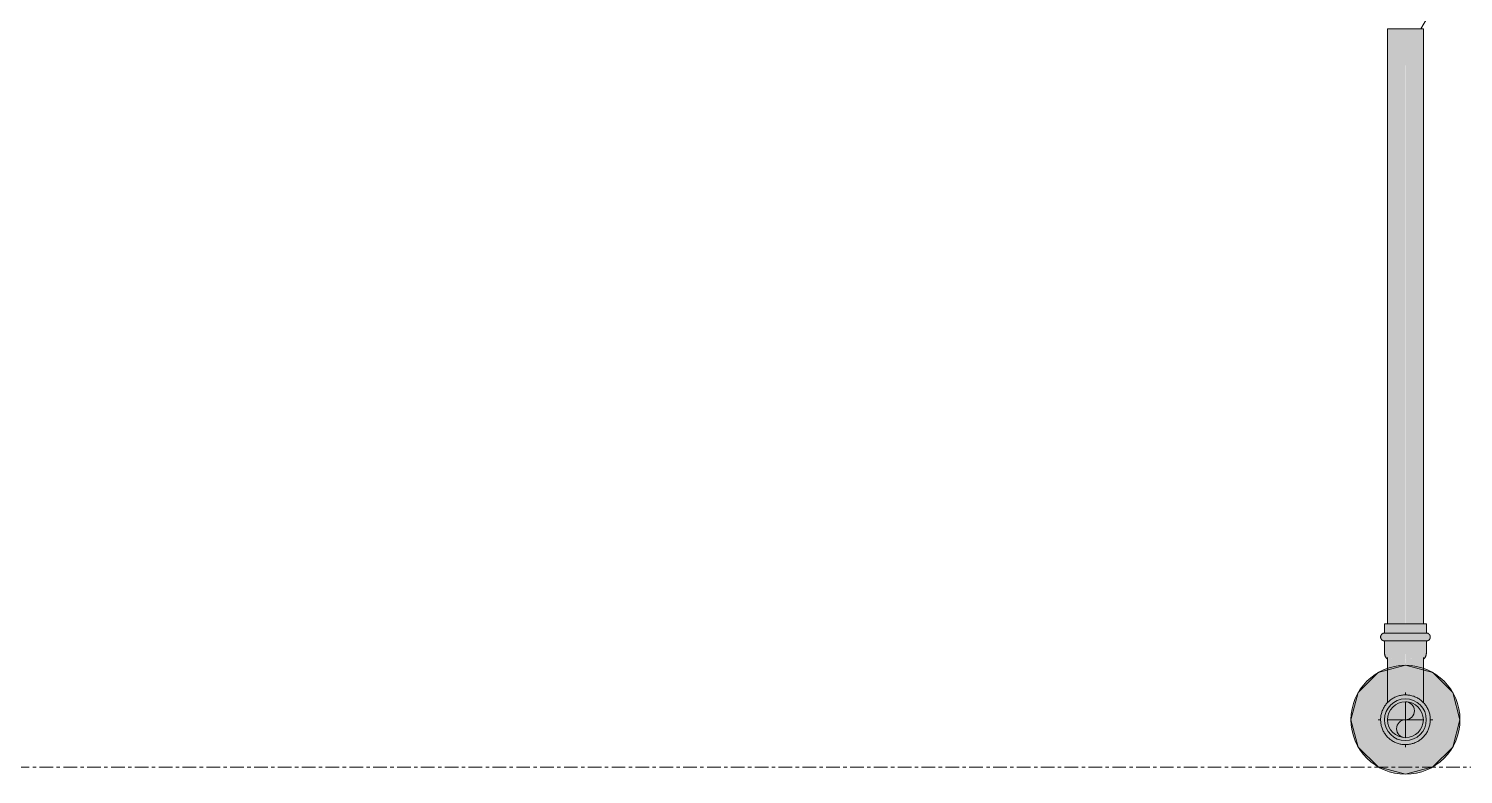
# Model space of a CAD drawing. Header units: inches. Extents: x -3679 to 241, y -496 to 1784.
# Drawn here: x -3330.8 to -3278.1, y 397.7 to 425.1 of the extents above; entities that cross this region are included whole.
import ezdxf

# ---------------------------------------------------------------- set-up
doc = ezdxf.new("R2010")
doc.units = ezdxf.units.IN
doc.header["$MEASUREMENT"] = 0
doc.linetypes.add('Grid Line', pattern=[0.875, 0.5, -0.125, 0.125, -0.125])
for name, color, linetype, lineweight in [('A-ANNO-NOTE', 250, 'Continuous', 9), ('P-PIPE', 1, 'Continuous', 9), ('P-PIPE-CNTR', 1, 'Continuous', 9), ('S-GRID', 8, 'Continuous', 9)]:
    doc.layers.add(name, color=color, linetype=linetype, lineweight=lineweight)

# ---------------------------------------------------------------- blocks, each defined once
blk = doc.blocks.new('Victaulic-VicPress316-Elbow 90-45deg Style P568_P571 - Standard-V33-LOWER PARKING')
at = {"layer": 'P-PIPE'}
for points in [[(-3090.584, 402.633), (-3089.818, 402.633), (-3089.818, 402.924), (-3090.584, 402.924), (-3090.682, 402.871), (-3090.729, 402.779), (-3090.667, 402.679), (-3090.651, 402.67)], [(-3090.269, 402.924), (-3089.818, 402.924), (-3089.818, 403.263), (-3090.584, 403.263), (-3090.571, 402.924), (-3090.36, 402.924)], [(-3089.276, 402.924), (-3089.051, 402.924), (-3089.051, 403.263), (-3089.818, 403.263), (-3089.818, 402.924), (-3089.346, 402.924)], [(-3089.106, 402.633), (-3089.051, 402.633), (-3088.958, 402.685), (-3088.906, 402.779), (-3088.969, 402.88), (-3089.051, 402.924), (-3089.818, 402.924), (-3089.818, 402.633), (-3089.107, 402.633)], [(-3089.983, 402.182), (-3089.818, 402.182), (-3089.818, 402.633), (-3090.584, 402.633), (-3090.571, 402.182), (-3090.02, 402.182)], [(-3089.096, 402.182), (-3089.051, 402.182), (-3089.065, 402.633), (-3089.818, 402.633), (-3089.818, 402.182), (-3089.107, 402.182)], [(-3090.475, 401.964), (-3090.447, 401.996), (-3090.341, 401.984), (-3090.278, 401.968), (-3090.24, 401.987), (-3090.042, 401.987), (-3089.932, 401.984), (-3089.818, 401.964), (-3089.818, 402.182), (-3090.584, 402.182), (-3090.571, 402.102), (-3090.476, 401.964)], [(-3089.818, 401.136), (-3089.831, 401.966), (-3089.992, 401.993), (-3090.173, 401.983), (-3090.248, 401.987), (-3090.299, 401.97), (-3090.391, 401.996), (-3090.463, 401.981), (-3090.475, 401.964), (-3090.465, 401.136), (-3089.932, 401.136)], [(-3089.16, 401.964), (-3089.099, 402.043), (-3089.063, 402.12), (-3089.063, 402.182), (-3089.818, 402.182), (-3089.805, 401.966), (-3089.643, 401.993), (-3089.462, 401.983), (-3089.387, 401.987), (-3089.348, 401.966), (-3089.225, 401.996), (-3089.175, 401.988), (-3089.161, 401.967)], [(-3089.818, 401.136), (-3089.16, 401.136), (-3089.172, 401.983), (-3089.184, 401.999), (-3089.305, 401.98), (-3089.357, 401.968), (-3089.387, 401.987), (-3089.584, 401.986), (-3089.659, 401.992), (-3089.818, 401.964), (-3089.818, 401.28)], [(-3090.475, 400.368), (-3090.394, 400.442), (-3090.146, 400.594), (-3089.963, 400.641), (-3089.818, 400.655), (-3089.818, 401.136), (-3090.475, 401.136), (-3090.475, 400.4)], [(-3089.16, 400.368), (-3089.17, 401.136), (-3089.818, 401.123), (-3089.818, 400.582), (-3089.466, 400.58), (-3089.198, 400.412), (-3089.17, 400.379)], [(-3089.818, 398.831), (-3089.818, 398.976), (-3090.36, 399.201), (-3090.584, 399.743), (-3090.36, 400.285), (-3089.818, 400.509), (-3089.818, 400.655), (-3089.985, 400.639), (-3090.146, 400.594), (-3090.436, 400.413), (-3090.597, 400.208), (-3090.667, 400.076), (-3090.711, 399.901), (-3090.729, 399.721), (-3090.677, 399.564), (-3090.667, 399.41), (-3090.547, 399.201), (-3090.436, 399.073), (-3090.146, 398.892), (-3089.985, 398.846)], [(-3089.818, 398.976), (-3089.818, 399.085), (-3090.282, 399.278), (-3090.475, 399.743), (-3090.282, 400.208), (-3089.818, 400.4), (-3089.818, 400.509), (-3090.36, 400.285), (-3090.584, 399.743), (-3090.36, 399.201)], [(-3089.489, 398.892), (-3089.199, 399.073), (-3089.038, 399.278), (-3088.969, 399.41), (-3088.924, 399.584), (-3088.906, 399.765), (-3088.958, 399.922), (-3088.969, 400.076), (-3089.088, 400.285), (-3089.199, 400.413), (-3089.489, 400.594), (-3089.818, 400.582), (-3089.818, 400.509), (-3089.276, 400.285), (-3089.051, 399.743), (-3089.276, 399.201), (-3089.818, 398.976), (-3089.818, 398.904)], [(-3089.818, 398.976), (-3089.276, 399.201), (-3089.051, 399.743), (-3089.276, 400.285), (-3089.818, 400.509), (-3089.818, 400.4), (-3089.353, 400.208), (-3089.16, 399.743), (-3089.353, 399.278), (-3089.818, 399.085)]]:
    blk.add_hatch(color=256, dxfattribs=at).paths.add_polyline_path(points, flags=0)
for p, q in [((-3090.584, 403.263), (-3090.584, 402.924)), ((-3089.818, 403.263), (-3090.584, 403.263)), ((-3090.584, 402.924), (-3089.818, 402.924)), ((-3089.051, 403.263), (-3089.818, 403.263)), ((-3089.818, 402.924), (-3089.051, 402.924)), ((-3089.051, 402.924), (-3089.051, 403.263)), ((-3090.584, 402.633), (-3090.584, 402.182)), ((-3090.584, 402.633), (-3089.818, 402.633)), ((-3089.818, 402.633), (-3089.051, 402.633)), ((-3089.051, 402.182), (-3089.051, 402.633)), ((-3090.475, 402.027), (-3090.475, 401.136)), ((-3089.16, 401.136), (-3089.16, 402.03)), ((-3090.474, 399.709), (-3090.475, 399.736))]:
    blk.add_line(p, q, dxfattribs=at)
at = {"layer": 'P-PIPE', "flags": 128}
for points in [[(-3090.584, 402.633), (-3090.59, 402.633), (-3090.596, 402.634), (-3090.601, 402.634), (-3090.607, 402.635), (-3090.613, 402.636), (-3090.619, 402.637), (-3090.624, 402.639), (-3090.63, 402.641), (-3090.635, 402.643), (-3090.641, 402.645), (-3090.646, 402.647), (-3090.651, 402.65), (-3090.656, 402.653), (-3090.661, 402.656), (-3090.666, 402.659), (-3090.671, 402.662), (-3090.676, 402.666), (-3090.68, 402.669), (-3090.684, 402.673), (-3090.688, 402.677), (-3090.692, 402.682), (-3090.696, 402.686), (-3090.7, 402.691), (-3090.703, 402.695), (-3090.707, 402.7), (-3090.71, 402.705), (-3090.712, 402.71), (-3090.715, 402.715), (-3090.717, 402.721), (-3090.72, 402.726), (-3090.722, 402.732), (-3090.723, 402.737), (-3090.725, 402.743), (-3090.726, 402.748), (-3090.727, 402.754), (-3090.728, 402.76), (-3090.729, 402.766), (-3090.729, 402.771), (-3090.73, 402.777), (-3090.73, 402.783), (-3090.729, 402.789), (-3090.729, 402.795), (-3090.728, 402.8), (-3090.727, 402.806), (-3090.726, 402.812), (-3090.724, 402.817), (-3090.723, 402.823), (-3090.721, 402.829), (-3090.719, 402.834), (-3090.716, 402.839), (-3090.714, 402.845), (-3090.711, 402.85), (-3090.708, 402.855), (-3090.705, 402.86), (-3090.702, 402.864), (-3090.698, 402.869), (-3090.694, 402.874), (-3090.691, 402.878), (-3090.687, 402.882), (-3090.682, 402.886), (-3090.678, 402.89), (-3090.673, 402.894), (-3090.669, 402.897), (-3090.664, 402.9), (-3090.659, 402.903), (-3090.654, 402.906), (-3090.649, 402.909), (-3090.644, 402.912), (-3090.638, 402.914), (-3090.633, 402.916), (-3090.627, 402.918), (-3090.622, 402.919), (-3090.616, 402.921), (-3090.61, 402.922), (-3090.605, 402.923), (-3090.599, 402.924), (-3090.593, 402.924), (-3090.587, 402.924), (-3090.584, 402.924)], [(-3089.818, 402.924), (-3089.848, 402.924), (-3089.879, 402.924), (-3089.909, 402.924), (-3089.94, 402.924), (-3089.97, 402.924), (-3090, 402.924), (-3090.029, 402.924), (-3090.059, 402.924), (-3090.088, 402.924), (-3090.116, 402.924), (-3090.144, 402.924), (-3090.172, 402.924), (-3090.198, 402.924), (-3090.225, 402.924), (-3090.25, 402.924), (-3090.275, 402.924), (-3090.3, 402.924), (-3090.323, 402.924), (-3090.346, 402.924), (-3090.367, 402.924), (-3090.388, 402.924), (-3090.408, 402.924), (-3090.427, 402.924), (-3090.445, 402.924), (-3090.463, 402.924), (-3090.479, 402.924), (-3090.494, 402.924), (-3090.507, 402.924), (-3090.52, 402.924), (-3090.532, 402.924), (-3090.543, 402.924), (-3090.552, 402.924), (-3090.56, 402.924), (-3090.567, 402.924), (-3090.573, 402.924), (-3090.578, 402.924), (-3090.581, 402.924), (-3090.583, 402.924), (-3090.584, 402.924), (-3090.584, 402.924)], [(-3090.584, 402.924), (-3090.583, 402.924), (-3090.582, 402.924), (-3090.579, 402.924), (-3090.574, 402.924), (-3090.569, 402.924), (-3090.562, 402.924), (-3090.554, 402.924), (-3090.545, 402.924)], [(-3089.051, 402.924), (-3089.052, 402.924), (-3089.054, 402.924), (-3089.057, 402.924), (-3089.061, 402.924), (-3089.066, 402.924), (-3089.073, 402.924), (-3089.081, 402.924), (-3089.09, 402.924), (-3089.1, 402.924), (-3089.112, 402.924), (-3089.124, 402.924), (-3089.138, 402.924), (-3089.152, 402.924), (-3089.168, 402.924), (-3089.185, 402.924), (-3089.203, 402.924), (-3089.222, 402.924), (-3089.241, 402.924), (-3089.262, 402.924), (-3089.284, 402.924), (-3089.306, 402.924), (-3089.329, 402.924), (-3089.353, 402.924), (-3089.378, 402.924), (-3089.403, 402.924), (-3089.43, 402.924), (-3089.456, 402.924), (-3089.484, 402.924), (-3089.511, 402.924), (-3089.54, 402.924), (-3089.569, 402.924), (-3089.598, 402.924), (-3089.627, 402.924), (-3089.657, 402.924), (-3089.687, 402.924), (-3089.718, 402.924), (-3089.748, 402.924), (-3089.779, 402.924), (-3089.809, 402.924), (-3089.818, 402.924)], [(-3089.093, 402.924), (-3089.083, 402.924), (-3089.075, 402.924), (-3089.068, 402.924), (-3089.062, 402.924), (-3089.058, 402.924), (-3089.054, 402.924), (-3089.052, 402.924), (-3089.051, 402.924), (-3089.051, 402.924)], [(-3089.051, 402.924), (-3089.045, 402.924), (-3089.039, 402.924), (-3089.034, 402.923), (-3089.028, 402.922), (-3089.022, 402.921), (-3089.016, 402.92), (-3089.011, 402.919), (-3089.005, 402.917), (-3089, 402.915), (-3088.994, 402.913), (-3088.989, 402.91), (-3088.984, 402.908), (-3088.979, 402.905), (-3088.974, 402.902), (-3088.969, 402.899), (-3088.964, 402.896), (-3088.96, 402.892), (-3088.955, 402.888), (-3088.951, 402.884), (-3088.947, 402.88), (-3088.943, 402.876), (-3088.939, 402.872), (-3088.935, 402.867), (-3088.932, 402.862), (-3088.929, 402.857), (-3088.926, 402.852), (-3088.923, 402.847), (-3088.92, 402.842), (-3088.918, 402.837), (-3088.915, 402.832), (-3088.913, 402.826), (-3088.912, 402.821), (-3088.91, 402.815), (-3088.909, 402.809), (-3088.908, 402.804), (-3088.907, 402.798), (-3088.906, 402.792), (-3088.906, 402.786), (-3088.906, 402.78), (-3088.906, 402.775), (-3088.906, 402.769), (-3088.906, 402.763), (-3088.907, 402.757), (-3088.908, 402.751), (-3088.909, 402.746), (-3088.911, 402.74), (-3088.912, 402.735), (-3088.914, 402.729), (-3088.916, 402.724), (-3088.919, 402.718), (-3088.921, 402.713), (-3088.924, 402.708), (-3088.927, 402.703), (-3088.93, 402.698), (-3088.933, 402.693), (-3088.937, 402.689), (-3088.941, 402.684), (-3088.945, 402.68), (-3088.949, 402.676), (-3088.953, 402.672), (-3088.957, 402.668), (-3088.962, 402.664), (-3088.966, 402.661), (-3088.971, 402.657), (-3088.976, 402.654), (-3088.981, 402.651), (-3088.986, 402.649), (-3088.992, 402.646), (-3088.997, 402.644), (-3089.002, 402.642), (-3089.008, 402.64), (-3089.013, 402.638), (-3089.019, 402.637), (-3089.025, 402.636), (-3089.031, 402.635), (-3089.036, 402.634), (-3089.042, 402.634), (-3089.048, 402.633), (-3089.051, 402.633)], [(-3090.543, 402.633), (-3090.552, 402.633), (-3090.56, 402.633), (-3090.567, 402.633), (-3090.573, 402.633), (-3090.578, 402.633), (-3090.581, 402.633), (-3090.583, 402.633), (-3090.584, 402.633), (-3090.584, 402.633)], [(-3090.584, 402.633), (-3090.583, 402.633), (-3090.582, 402.633), (-3090.579, 402.633), (-3090.574, 402.633), (-3090.569, 402.633), (-3090.562, 402.633), (-3090.554, 402.633), (-3090.545, 402.633), (-3090.535, 402.633), (-3090.524, 402.633), (-3090.511, 402.633), (-3090.497, 402.633), (-3090.483, 402.633), (-3090.467, 402.633), (-3090.45, 402.633), (-3090.432, 402.633), (-3090.414, 402.633), (-3090.394, 402.633), (-3090.373, 402.633), (-3090.352, 402.633), (-3090.329, 402.633), (-3090.306, 402.633), (-3090.282, 402.633), (-3090.257, 402.633), (-3090.232, 402.633), (-3090.206, 402.633), (-3090.179, 402.633), (-3090.152, 402.633), (-3090.124, 402.633), (-3090.095, 402.633), (-3090.067, 402.633), (-3090.037, 402.633), (-3090.008, 402.633), (-3089.978, 402.633), (-3089.948, 402.633), (-3089.918, 402.633), (-3089.887, 402.633), (-3089.856, 402.633), (-3089.826, 402.633), (-3089.818, 402.633)], [(-3089.818, 402.633), (-3089.787, 402.633), (-3089.756, 402.633), (-3089.726, 402.633), (-3089.695, 402.633), (-3089.665, 402.633), (-3089.635, 402.633), (-3089.606, 402.633), (-3089.576, 402.633), (-3089.548, 402.633), (-3089.519, 402.633), (-3089.491, 402.633), (-3089.464, 402.633), (-3089.437, 402.633), (-3089.41, 402.633), (-3089.385, 402.633), (-3089.36, 402.633), (-3089.336, 402.633), (-3089.312, 402.633), (-3089.29, 402.633), (-3089.268, 402.633), (-3089.247, 402.633), (-3089.227, 402.633), (-3089.208, 402.633), (-3089.19, 402.633), (-3089.173, 402.633), (-3089.157, 402.633), (-3089.142, 402.633), (-3089.128, 402.633), (-3089.115, 402.633), (-3089.103, 402.633), (-3089.093, 402.633), (-3089.083, 402.633), (-3089.075, 402.633), (-3089.068, 402.633), (-3089.062, 402.633), (-3089.058, 402.633), (-3089.054, 402.633), (-3089.052, 402.633), (-3089.051, 402.633), (-3089.051, 402.633)], [(-3089.051, 402.633), (-3089.052, 402.633), (-3089.054, 402.633), (-3089.057, 402.633), (-3089.061, 402.633), (-3089.066, 402.633), (-3089.073, 402.633), (-3089.081, 402.633), (-3089.09, 402.633)], [(-3090.475, 401.964), (-3090.484, 401.971), (-3090.492, 401.978), (-3090.5, 401.985), (-3090.508, 401.993), (-3090.515, 402.001), (-3090.522, 402.009), (-3090.529, 402.017), (-3090.535, 402.026), (-3090.541, 402.035), (-3090.547, 402.045), (-3090.552, 402.054), (-3090.557, 402.064), (-3090.562, 402.074), (-3090.566, 402.084), (-3090.57, 402.094), (-3090.573, 402.105), (-3090.576, 402.115), (-3090.578, 402.126), (-3090.58, 402.136), (-3090.582, 402.147), (-3090.583, 402.158), (-3090.584, 402.169), (-3090.584, 402.18), (-3090.584, 402.182)], [(-3089.051, 402.182), (-3089.051, 402.171), (-3089.052, 402.16), (-3089.053, 402.149), (-3089.055, 402.138), (-3089.057, 402.128), (-3089.059, 402.117), (-3089.062, 402.106), (-3089.065, 402.096), (-3089.069, 402.086), (-3089.073, 402.076), (-3089.077, 402.066), (-3089.082, 402.056), (-3089.087, 402.046), (-3089.093, 402.037), (-3089.099, 402.028), (-3089.105, 402.019), (-3089.112, 402.01), (-3089.119, 402.002), (-3089.126, 401.994), (-3089.134, 401.986), (-3089.142, 401.979), (-3089.15, 401.972), (-3089.158, 401.965), (-3089.16, 401.964)], [(-3090.475, 400.368), (-3090.475, 400.383), (-3090.475, 400.431), (-3090.475, 400.479), (-3090.475, 400.529), (-3090.475, 400.58), (-3090.475, 400.631), (-3090.475, 400.683), (-3090.475, 400.736), (-3090.475, 400.79), (-3090.475, 400.844), (-3090.475, 400.899), (-3090.475, 400.954), (-3090.475, 401.009), (-3090.475, 401.065), (-3090.475, 401.121), (-3090.475, 401.136)], [(-3089.16, 401.136), (-3089.16, 401.08), (-3089.16, 401.024), (-3089.16, 400.969), (-3089.16, 400.914), (-3089.16, 400.859), (-3089.16, 400.805), (-3089.16, 400.751), (-3089.16, 400.698), (-3089.16, 400.645), (-3089.16, 400.593), (-3089.16, 400.542), (-3089.16, 400.493), (-3089.16, 400.444), (-3089.16, 400.396), (-3089.16, 400.368)], [(-3089.818, 400.655), (-3089.854, 400.654), (-3089.89, 400.652), (-3089.927, 400.648), (-3089.963, 400.643), (-3089.999, 400.637), (-3090.034, 400.629), (-3090.07, 400.619), (-3090.104, 400.609), (-3090.139, 400.596), (-3090.173, 400.583), (-3090.206, 400.568), (-3090.239, 400.552), (-3090.271, 400.534), (-3090.302, 400.515), (-3090.333, 400.496), (-3090.362, 400.474), (-3090.391, 400.452), (-3090.419, 400.428), (-3090.446, 400.404), (-3090.472, 400.378), (-3090.497, 400.352), (-3090.52, 400.324), (-3090.543, 400.295), (-3090.565, 400.266), (-3090.585, 400.236), (-3090.604, 400.204), (-3090.622, 400.173), (-3090.638, 400.14), (-3090.654, 400.107), (-3090.668, 400.073), (-3090.68, 400.039), (-3090.691, 400.004), (-3090.701, 399.969), (-3090.709, 399.934), (-3090.716, 399.898), (-3090.722, 399.862), (-3090.726, 399.825), (-3090.728, 399.789), (-3090.73, 399.753), (-3090.729, 399.716), (-3090.727, 399.68), (-3090.724, 399.643), (-3090.719, 399.607), (-3090.713, 399.571), (-3090.706, 399.536), (-3090.697, 399.5), (-3090.686, 399.465), (-3090.675, 399.431), (-3090.661, 399.397), (-3090.647, 399.363), (-3090.631, 399.33), (-3090.614, 399.298), (-3090.595, 399.267), (-3090.576, 399.236), (-3090.555, 399.206), (-3090.533, 399.177), (-3090.51, 399.149), (-3090.485, 399.122), (-3090.46, 399.095), (-3090.434, 399.07), (-3090.406, 399.046), (-3090.378, 399.023), (-3090.349, 399.001), (-3090.319, 398.981), (-3090.288, 398.961), (-3090.256, 398.943), (-3090.224, 398.926), (-3090.191, 398.911), (-3090.157, 398.896), (-3090.123, 398.883), (-3090.088, 398.872), (-3090.053, 398.862), (-3090.018, 398.853), (-3089.982, 398.846), (-3089.946, 398.84), (-3089.91, 398.836), (-3089.874, 398.833), (-3089.837, 398.831), (-3089.818, 398.831)], [(-3089.818, 398.831), (-3089.781, 398.832), (-3089.745, 398.834), (-3089.708, 398.837), (-3089.672, 398.842), (-3089.636, 398.849), (-3089.601, 398.857), (-3089.566, 398.866), (-3089.531, 398.877), (-3089.496, 398.889), (-3089.462, 398.903), (-3089.429, 398.918), (-3089.396, 398.934), (-3089.364, 398.951), (-3089.333, 398.97), (-3089.303, 398.99), (-3089.273, 399.011), (-3089.244, 399.034), (-3089.216, 399.057), (-3089.189, 399.082), (-3089.163, 399.107), (-3089.138, 399.134), (-3089.115, 399.162), (-3089.092, 399.19), (-3089.07, 399.22), (-3089.05, 399.25), (-3089.031, 399.281), (-3089.013, 399.313), (-3088.997, 399.345), (-3088.981, 399.379), (-3088.968, 399.412), (-3088.955, 399.447), (-3088.944, 399.481), (-3088.934, 399.516), (-3088.926, 399.552), (-3088.919, 399.588), (-3088.913, 399.624), (-3088.909, 399.66), (-3088.907, 399.696), (-3088.906, 399.733), (-3088.906, 399.769), (-3088.908, 399.806), (-3088.911, 399.842), (-3088.916, 399.878), (-3088.922, 399.914), (-3088.929, 399.95), (-3088.938, 399.985), (-3088.949, 400.02), (-3088.961, 400.055), (-3088.974, 400.089), (-3088.988, 400.122), (-3089.004, 400.155), (-3089.021, 400.187), (-3089.04, 400.219), (-3089.059, 400.25), (-3089.08, 400.28), (-3089.102, 400.309), (-3089.125, 400.337), (-3089.15, 400.364), (-3089.175, 400.39), (-3089.202, 400.415), (-3089.229, 400.439), (-3089.257, 400.462), (-3089.286, 400.484), (-3089.317, 400.505), (-3089.347, 400.524), (-3089.379, 400.542), (-3089.411, 400.559), (-3089.444, 400.575), (-3089.478, 400.589), (-3089.512, 400.602), (-3089.547, 400.614), (-3089.582, 400.624), (-3089.617, 400.633), (-3089.653, 400.64), (-3089.689, 400.646), (-3089.725, 400.65), (-3089.761, 400.653), (-3089.798, 400.655), (-3089.818, 400.655)], [(-3090.475, 399.743), (-3090.475, 399.744), (-3090.475, 399.747), (-3090.475, 399.753)], [(-3089.16, 399.749), (-3089.16, 399.745), (-3089.16, 399.743), (-3089.16, 399.743)]]:
    blk.add_lwpolyline(points, dxfattribs=at)
at = {"layer": 'P-PIPE'}
for radius, start, end in [(0.767, 90, 270), (0.658, 90, 270), (0.766, 270, 90), (0.657, 270, 90)]:
    blk.add_arc((-3089.818, 399.743), radius, start, end, dxfattribs=at)

msp = doc.modelspace()

# ---------------------------------------------------------------- hatches: boundary and pattern name
at = {"layer": 'A-ANNO-NOTE'}
h = msp.add_hatch(color=256, dxfattribs=at)
edge = h.paths.add_edge_path(flags=0)
edge.add_arc((-3280.26, 399.743), 2, 0, 360)
msp.add_hatch(color=256, dxfattribs=at).paths.add_polyline_path([(-3280.26, 397.743), (-3279.26, 398.011), (-3278.528, 398.743), (-3278.26, 399.743), (-3278.528, 400.743), (-3279.26, 401.475), (-3280.26, 401.743), (-3281.26, 401.475), (-3281.992, 400.743), (-3282.26, 399.743), (-3281.992, 398.743), (-3281.26, 398.011)], flags=0)
at = {"layer": 'P-PIPE'}
for points in [[(-3280.725, 403.263), (-3280.26, 403.263), (-3280.26, 425.092), (-3280.918, 425.092), (-3280.914, 403.263), (-3280.732, 403.263)], [(-3279.691, 403.263), (-3279.603, 403.263), (-3279.603, 425.092), (-3280.26, 425.092), (-3280.251, 403.263), (-3279.718, 403.263)], [(-3280.26, 399.085), (-3279.795, 399.278), (-3279.606, 399.751), (-3279.795, 400.208), (-3280.268, 400.397), (-3280.725, 400.208), (-3280.914, 399.735), (-3280.725, 399.278), (-3280.268, 399.089)]]:
    msp.add_hatch(color=256, dxfattribs=at).paths.add_polyline_path(points, flags=0)

# ---------------------------------------------------------------- linework, layer by layer
at = {"layer": 'A-ANNO-NOTE'}
for p, q in [((-3281.26, 401.475), (-3281.992, 400.743)), ((-3280.26, 401.743), (-3281.26, 401.475)), ((-3279.26, 401.475), (-3280.26, 401.743)), ((-3278.528, 400.743), (-3279.26, 401.475)), ((-3281.992, 400.743), (-3282.26, 399.743)), ((-3278.26, 399.743), (-3278.528, 400.743)), ((-3282.26, 399.743), (-3281.992, 398.743)), ((-3278.528, 398.743), (-3278.26, 399.743)), ((-3281.992, 398.743), (-3281.26, 398.011)), ((-3279.26, 398.011), (-3278.528, 398.743)), ((-3281.26, 398.011), (-3280.26, 397.743)), ((-3280.26, 397.743), (-3279.26, 398.011))]:
    msp.add_line(p, q, dxfattribs=at)
msp.add_circle((-3280.26, 399.743), 2, dxfattribs=at)
at = {"layer": 'P-PIPE'}
for p, q in [((-3279.698, 425.092), (-3279.448, 425.499)), ((-3280.918, 425.092), (-3280.918, 403.263)), ((-3280.918, 425.092), (-3279.603, 425.092)), ((-3279.603, 403.263), (-3279.603, 425.092))]:
    msp.add_line(p, q, dxfattribs=at)
for centre, start, end in [((-3280.26, 400.072), 270, 90), ((-3280.26, 399.414), 90, 270)]:
    msp.add_arc(centre, 0.329, start, end, dxfattribs=at)
at = {"layer": 'P-PIPE-CNTR'}
for p, q in [((-3280.26, 400.655), (-3280.26, 400.743)), ((-3280.26, 399.085), (-3280.26, 400.4)), ((-3281.26, 399.743), (-3281.166, 399.743)), ((-3280.918, 399.743), (-3279.603, 399.743)), ((-3279.354, 399.743), (-3279.26, 399.743)), ((-3280.26, 398.743), (-3280.26, 398.831))]:
    msp.add_line(p, q, dxfattribs=at)
at = {"layer": 'S-GRID', "linetype": 'Grid Line'}
msp.add_line((-3666.394, 398), (228, 398), dxfattribs=at)

# ---------------------------------------------------------------- block references
at = {"layer": 'P-PIPE'}
msp.add_blockref('Victaulic-VicPress316-Elbow 90-45deg Style P568_P571 - Standard-V33-LOWER PARKING', (-190.443, 0), dxfattribs=at)

doc.saveas('drawing.dxf')
